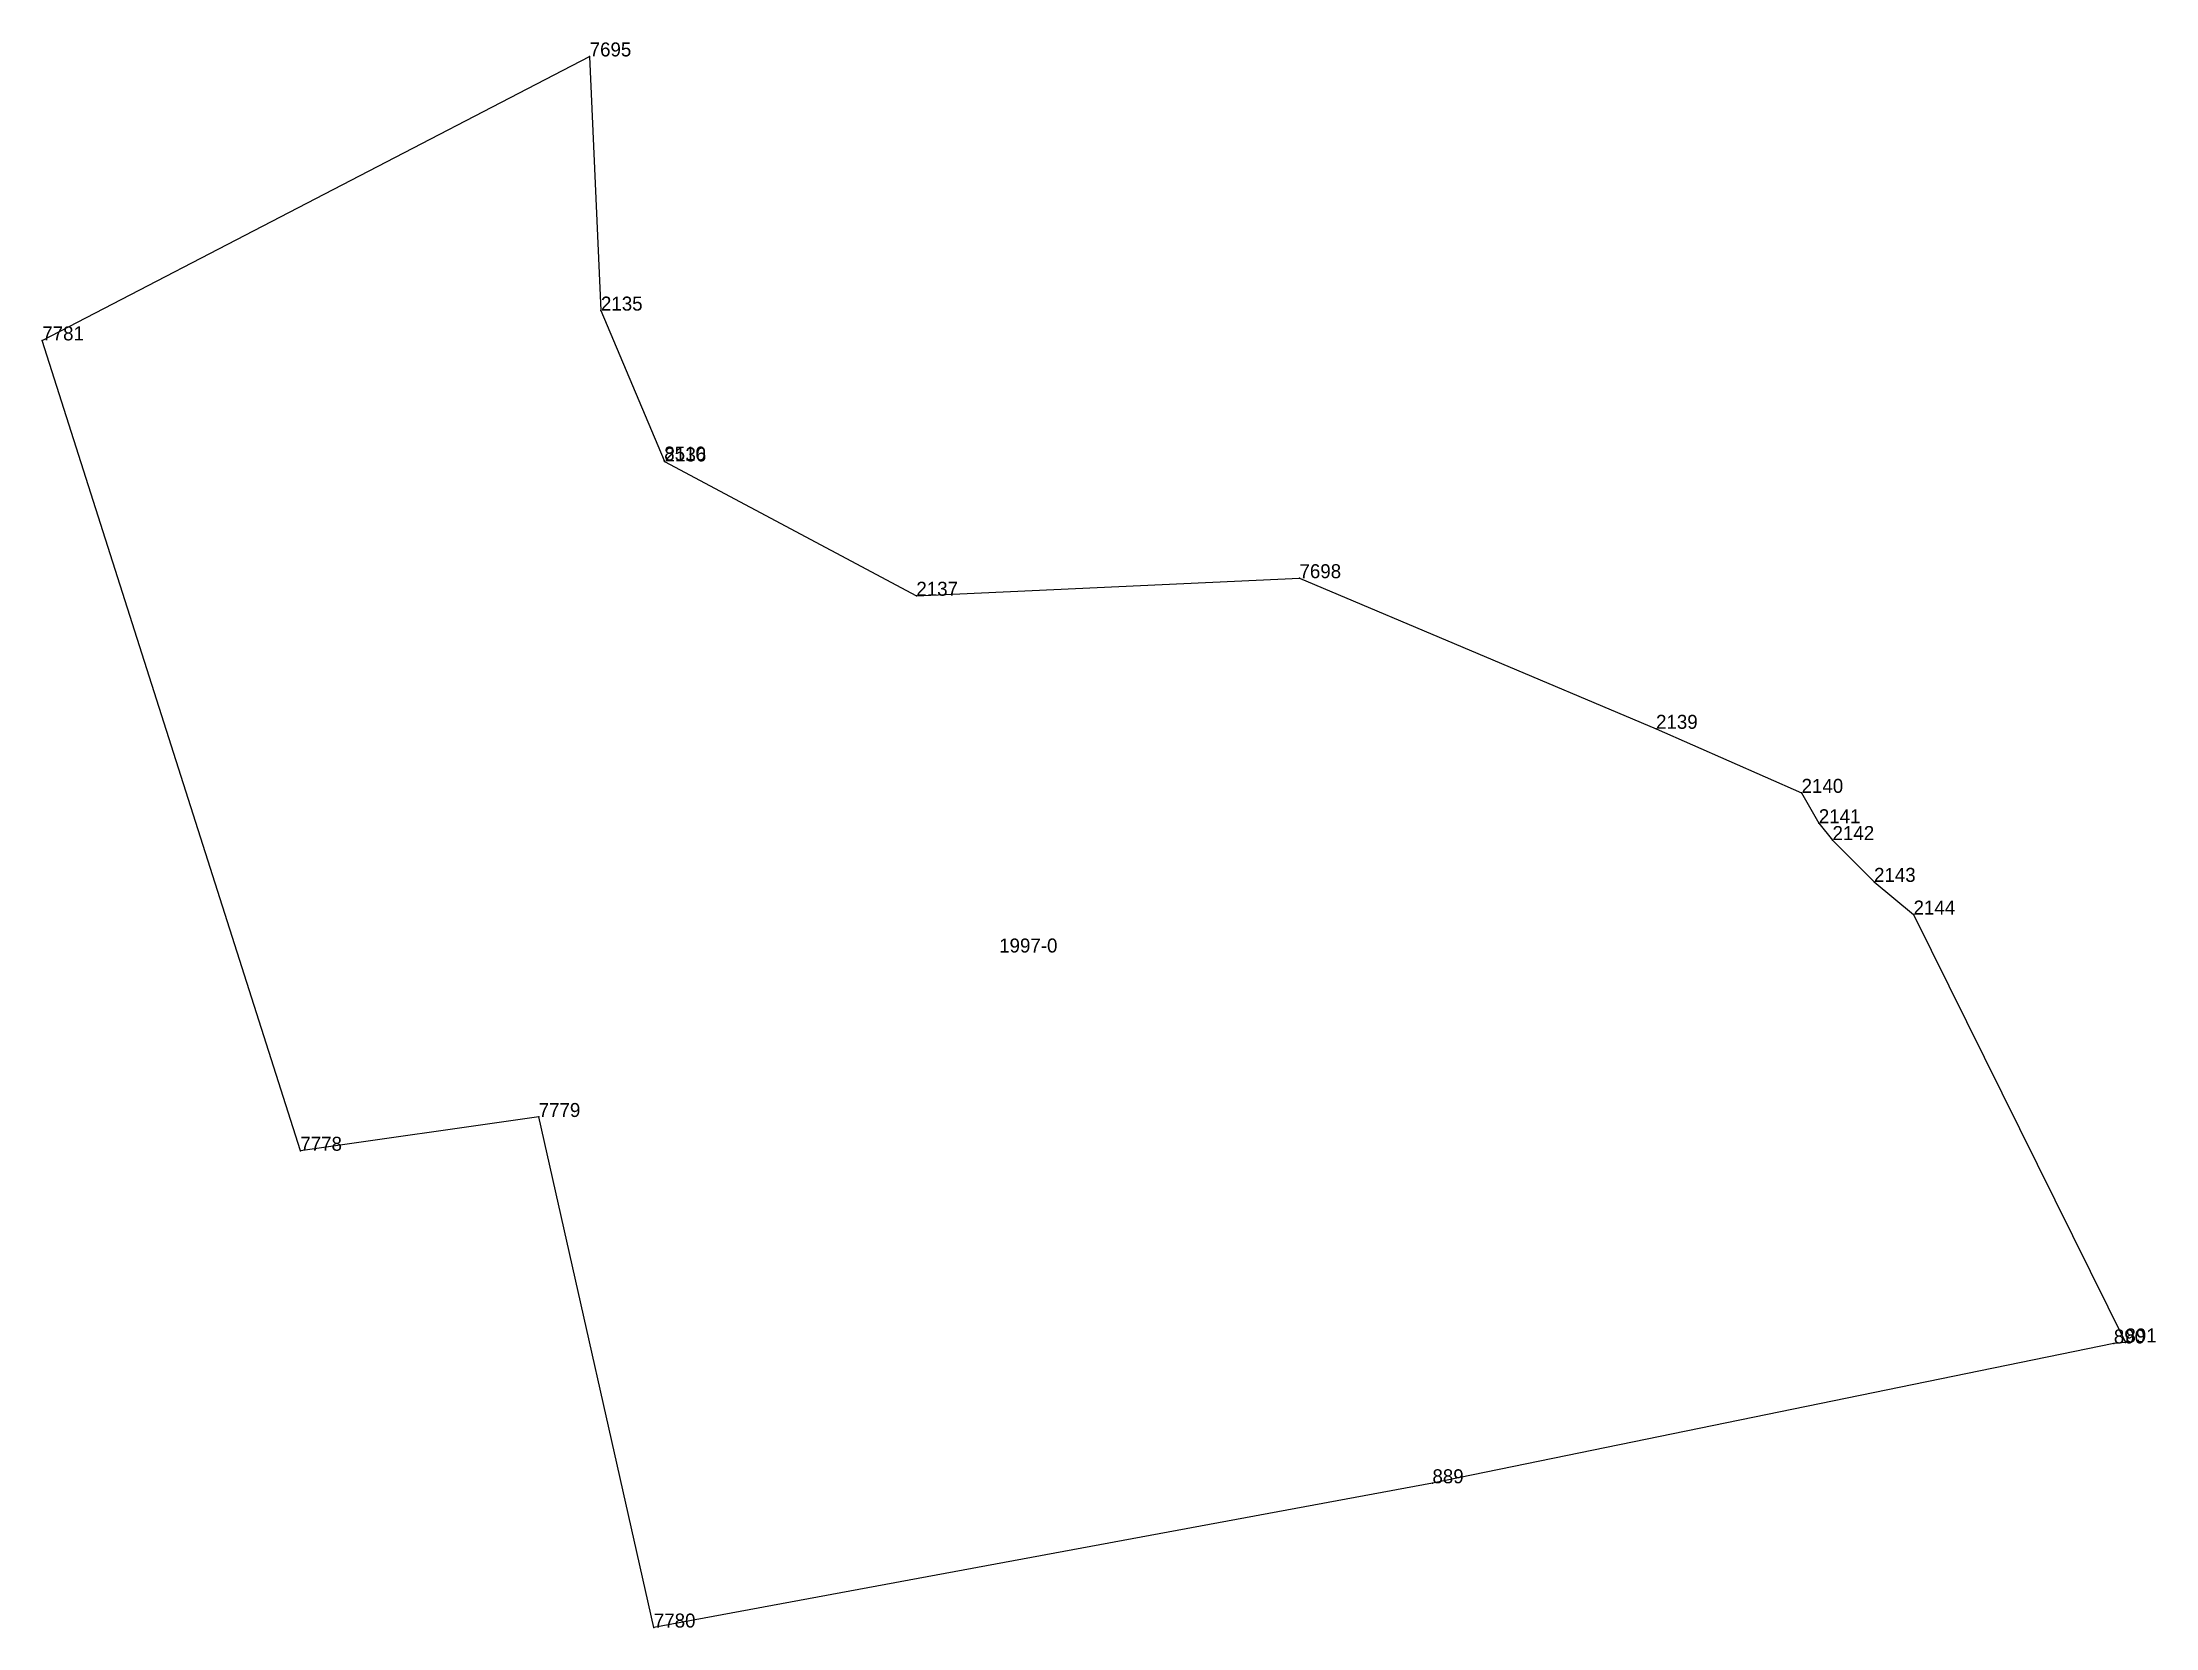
# Model space of a CAD drawing. Extents: x 7517843 to 7517964, y 4692655 to 4692746.
import ezdxf

# ---------------------------------------------------------------- set-up
doc = ezdxf.new("R2010")
doc.units = 0

msp = doc.modelspace()

# ---------------------------------------------------------------- linework, layer by layer
at = {"layer": 'Parcela Baze'}
msp.add_lwpolyline([(7517944.528, 4692701.235), (7517945.313, 4692700.273), (7517947.683, 4692697.883), (7517949.943, 4692696.013), (7517962.053, 4692671.542), (7517961.392, 4692671.484), (7517922.442, 4692663.486), (7517877.938, 4692655.235), (7517871.355, 4692684.435), (7517857.732, 4692682.503), (7517842.98, 4692728.85), (7517874.269, 4692745.089), (7517874.914, 4692730.555), (7517878.532, 4692721.977), (7517878.554, 4692721.925), (7517892.943, 4692714.245), (7517914.842, 4692715.249), (7517935.223, 4692706.635), (7517943.543, 4692702.973), (7517944.528, 4692701.235)], dxfattribs=at)
at = {"layer": 'Pikat'}
for p in [(7517874.269, 4692745.089), (7517874.914, 4692730.555), (7517842.98, 4692728.85), (7517878.532, 4692721.977), (7517878.554, 4692721.925), (7517914.842, 4692715.249), (7517892.943, 4692714.245), (7517935.223, 4692706.635), (7517943.543, 4692702.973), (7517944.528, 4692701.235), (7517945.313, 4692700.273), (7517947.683, 4692697.883), (7517949.943, 4692696.013), (7517871.355, 4692684.435), (7517857.732, 4692682.503), (7517962.053, 4692671.542), (7517961.392, 4692671.484), (7517922.442, 4692663.486), (7517877.938, 4692655.235)]:
    msp.add_point(p, dxfattribs=at)

# ---------------------------------------------------------------- texts
at = {"layer": 'Nr e Pikave Gjeodezike te Parceles Baze'}
for s, p in [('7695', (7517874.269, 4692745.089)), ('2135', (7517874.914, 4692730.555)), ('7781', (7517842.98, 4692728.85)), ('8510', (7517878.532, 4692721.977)), ('2136', (7517878.554, 4692721.925)), ('2137', (7517892.943, 4692714.245)), ('7698', (7517914.842, 4692715.249)), ('2139', (7517935.223, 4692706.635)), ('2140', (7517943.543, 4692702.973)), ('2141', (7517944.528, 4692701.235)), ('2142', (7517945.313, 4692700.273)), ('2143', (7517947.683, 4692697.883)), ('2144', (7517949.943, 4692696.013)), ('7779', (7517871.355, 4692684.435)), ('7778', (7517857.732, 4692682.503)), ('890', (7517961.392, 4692671.484)), ('891', (7517962.053, 4692671.542)), ('889', (7517922.442, 4692663.486)), ('7780', (7517877.938, 4692655.235))]:
    msp.add_text(s, height=0.8, dxfattribs=at).set_placement(p)
at = {"layer": 'Nr Parceles Baze'}
msp.add_text('1997-0', height=0.8, dxfattribs=at).set_placement((7517897.676, 4692693.842))

doc.saveas('drawing.dxf')
